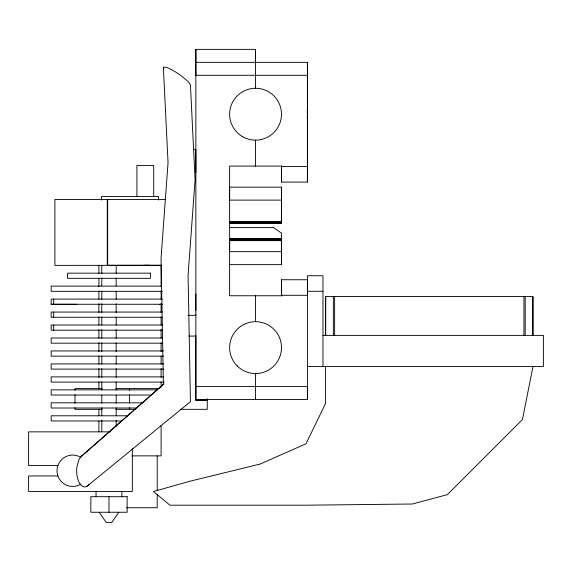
<?xml version="1.0" encoding="UTF-8"?>
<svg xmlns="http://www.w3.org/2000/svg" width="572" height="572" viewBox="0 0 572 572"><rect width="100%" height="100%" fill="white"/><g stroke="black" fill="none" stroke-linecap="round" stroke-linejoin="round"><path stroke-width="0.86" d="M195.86 335.757L195.86 400.035L207.271 400.035L207.271 398.963L207.271 409.337L180.251 409.337M195.86 314.543L195.86 315.336L188.081 315.336M195.86 310.596L195.86 294.001M195.86 172.708L195.86 149.371L193.264 149.371M255.555 62.784L255.555 49.378L195.86 49.378L195.86 75.304L307.414 75.304M255.555 399.041L255.555 399.485L255.555 373.552M255.555 49.378L255.555 88.274M281.488 295.753L281.517 279.744L281.481 295.753L281.488 295.302M229.622 264.643L281.488 264.643L281.488 238.717L229.622 238.717L229.622 251.68L281.488 251.68M281.488 222.694L229.622 222.694L229.622 223.366L281.488 223.366L281.488 187.151L229.622 187.151L229.622 200.114L281.488 200.114M281.517 182.082L281.488 166.073L281.488 182.082L307.414 182.082L307.414 62.341L195.86 62.341M195.86 399.485L307.414 399.485L307.414 386.515L195.86 386.515M307.414 182.082L307.414 62.341M532.99 366.495L522.429 419.576L447.361 494.637L412.391 504.011L306.02 505.198L169.934 505.198L153.446 491.505L190.405 481.109L260.203 464.049L306.02 443.758L325.532 403.546L325.532 366.495M82.432 455.369L80.509 457.071L163.806 383.984L80.509 457.071L78.872 459.716L76.877 467.045A16.123 8.058 -90 0 0 79.966 483.862A16.123 8.058 -90 0 0 88.917 484.584M118.776 512.255L111.633 522.622L106.349 522.622L99.206 512.255M86.994 486.293L190.433 401.673L188.081 275.346L195.081 179.701L190.433 84.799L188.517 81.867L180.216 75.025A16.123 2.881 33.6 0 0 163.914 68.955M281.925 166.073L229.622 166.073L229.622 295.753L281.925 295.753M281.481 166.523L307.414 166.523M101.48 200.064L101.48 196.546L158.537 196.532L158.537 200.05M165.251 199.421L54.898 199.506L54.898 265.379L161.704 265.308M229.622 221.528L281.488 221.528M229.622 222.158L281.488 222.158M229.622 223.109L281.488 223.109M229.622 227.599L273.702 227.606L281.488 233.162L281.488 264.643M229.622 238.803L281.488 238.803M229.622 239.06L281.488 239.06M229.622 239.475L281.488 239.475M229.622 240.011L281.488 240.011M229.622 240.633L281.488 240.633M149.7 265.286L107.693 265.286L107.693 199.421L107.693 199.95M281.488 279.744L307.414 279.744L307.414 295.302L281.517 295.302M161.361 286.122L51.18 286.122L51.18 291.312L162.519 291.312M307.414 291.291L322.98 291.291M162.519 299.092L51.18 299.092L51.18 304.275L162.519 304.275M51.18 304.275L76.784 304.275M159.667 304.275L162.205 304.275M162.205 312.055L51.18 312.055L51.18 317.245L162.205 317.245M162.519 325.025L51.18 325.025L51.18 330.208L162.519 330.208M322.98 335.378L543.4 335.378L543.4 366.495L307.414 366.495M188.946 336.086L195.86 336.086M162.519 337.988L51.18 337.988L51.18 343.171L162.519 343.171M163.542 350.951L51.18 350.951L51.18 356.142L163.542 356.142M163.542 363.921L51.18 363.921L51.18 369.104L163.542 369.104M163.542 376.884L51.18 376.884L51.18 382.075L164.207 382.075M102.245 388.588L75.018 388.588L75.018 390.318M115.766 388.588L159.402 388.588M157.379 389.854L51.18 389.854L51.18 395.037L151.144 395.037M207.271 400.522L195.86 400.522L195.86 49.378M143.136 402.817L51.18 402.817L51.18 408.008L136.615 408.008M102.245 409.337L75.018 409.337L75.018 407.607M115.766 409.337L135.664 409.337M128.021 415.787L51.18 415.787L51.18 420.971L121.643 420.971M110.353 431.86L28.6 431.86L28.6 465.572L57.879 465.572M131.753 455.87L161.111 455.87L161.111 425.597M57.879 475.947L28.6 475.947L28.6 491.505L132.332 491.505L132.332 448.777M126.526 507.736L157.221 507.736L157.221 494.551M144.072 265.286L161.304 265.308M163.399 67.739L168.046 162.648L161.047 258.294L163.399 384.62M532.99 335.7L532.99 296.482L325.568 296.482L325.568 335.7M532.825 296.482L532.825 335.7M525.21 296.482L525.21 335.7M523.938 296.482L523.938 335.7M334.62 296.482L334.62 335.7M333.34 296.482L333.34 335.7M325.733 296.482L325.733 335.7M322.98 366.495L322.98 275.733L307.414 275.733L307.414 399.485M281.488 187.151L281.488 223.366M255.555 140.14L255.555 166.073M255.555 295.753L255.555 321.686M161.111 265.329L161.111 286.701M161.111 291.148L161.111 299.163M161.111 303.618L161.111 312.519M161.111 316.974L161.111 324.982M161.111 329.436L161.111 338.338M161.111 342.792L161.111 351.694M161.111 356.149L161.111 364.164M161.111 368.611L161.111 377.513M161.111 381.967L161.111 387.308M157.221 455.87L157.221 490.154M153.711 196.546L153.711 165.43L136.922 165.43L136.922 196.546M129.472 388.588L129.472 390.318M129.472 394.644L129.472 403.289M129.472 407.607L129.472 409.337M121.886 491.505L121.886 496.696M116.18 265.379L116.18 273.387M116.18 277.842L116.18 285.857M116.18 291.198L116.18 299.206M116.18 303.66L116.18 312.562M116.18 317.017L116.18 325.025M116.18 329.479L116.18 338.381M116.18 342.835L116.18 351.737M116.18 356.184L116.18 364.2M116.18 368.654L116.18 377.556M116.18 382.003L116.18 390.018M116.18 395.359L116.18 403.374M116.18 407.822L116.18 415.837M116.18 420.291L116.18 426.519M108.987 496.696L108.987 512.255M107.279 199.506L107.279 265.379M101.802 265.379L101.802 273.387M101.802 277.842L101.802 285.857M101.802 291.198L101.802 299.206M101.802 303.66L101.802 312.562M101.802 317.017L101.802 325.025M101.802 329.479L101.802 338.381M101.802 342.835L101.802 351.737M101.802 356.184L101.802 364.2M101.802 368.654L101.802 377.556M101.802 382.003L101.802 390.018M101.802 395.359L101.802 403.374M101.802 407.822L101.802 415.837M101.802 420.291L101.802 431.86M98.906 265.329L98.906 273.344M98.906 278.686L98.906 286.701M98.906 291.148L98.906 299.163M98.906 303.618L98.906 312.519M98.906 316.974L98.906 324.982M98.906 329.436L98.906 338.338M98.906 342.792L98.906 351.694M98.906 356.149L98.906 364.164M98.906 368.611L98.906 377.513M98.906 381.967L98.906 389.089M98.906 409.566L98.906 415.801M98.906 421.142L98.906 431.831M96.039 491.505L96.039 496.696M75.018 394.644L75.018 403.289M53.675 299.092L53.675 304.275M53.675 312.055L53.675 317.245M53.675 325.025L53.675 330.208M307.243 109.981A51.866 51.866 0 0 1 307.243 118.433M80.959 484.091A15.687 15.687 0 0 1 60.775 480.973A15.687 15.687 0 0 1 60.775 460.546A15.687 15.687 0 0 1 80.959 457.428M150.407 273.159L67.575 273.159L67.575 278.342L150.407 278.342L150.407 273.159M127.141 496.696L90.841 496.696L90.841 512.255L127.141 512.255L127.141 496.696M242.585 136.665A25.933 25.933 0 0 0 281.488 114.207A25.933 25.933 0 0 0 242.585 91.749A25.933 25.933 0 0 0 242.585 136.665M237.216 365.958A25.933 25.933 0 0 0 280.602 354.333A25.933 25.933 0 0 0 248.841 322.572A25.933 25.933 0 0 0 237.216 365.958"/></g></svg>
